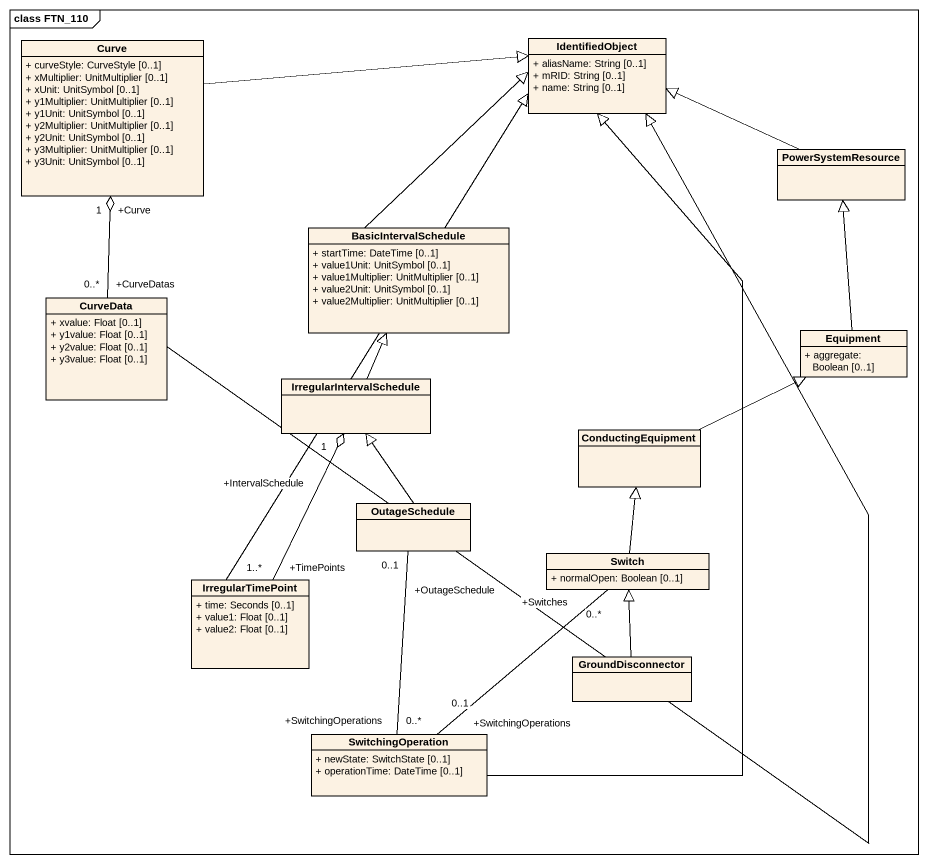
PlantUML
@startuml
mainframe class FTN_110
hide circle
hide empty members
skinparam classAttributeIconSize 0
class Curve {
  + curveStyle: CurveStyle [0..1]
  + xMultiplier: UnitMultiplier [0..1]
  + xUnit: UnitSymbol [0..1]
  + y1Multiplier: UnitMultiplier [0..1]
  + y1Unit: UnitSymbol [0..1]
  + y2Multiplier: UnitMultiplier [0..1]
  + y2Unit: UnitSymbol [0..1]
  + y3Multiplier: UnitMultiplier [0..1]
  + y3Unit: UnitSymbol [0..1]
}
class IdentifiedObject {
  + aliasName: String [0..1]
  + mRID: String [0..1]
  + name: String [0..1]
}
class PowerSystemResource
class BasicIntervalSchedule {
  + startTime: DateTime [0..1]
  + value1Unit: UnitSymbol [0..1]
  + value1Multiplier: UnitMultiplier [0..1]
  + value2Unit: UnitSymbol [0..1]
  + value2Multiplier: UnitMultiplier [0..1]
}
class CurveData {
  + xvalue: Float [0..1]
  + y1value: Float [0..1]
  + y2value: Float [0..1]
  + y3value: Float [0..1]
}
class Equipment {
  + aggregate: Boolean [0..1]
}
class IrregularIntervalSchedule
class ConductingEquipment
class OutageSchedule
class IrregularTimePoint {
  + time: Seconds [0..1]
  + value1: Float [0..1]
  + value2: Float [0..1]
}
class Switch {
  + normalOpen: Boolean [0..1]
}
class GroundDisconnector
class SwitchingOperation {
  + newState: SwitchState [0..1]
  + operationTime: DateTime [0..1]
}
Curve -right-|> IdentifiedObject
PowerSystemResource -left-|> IdentifiedObject
BasicIntervalSchedule -up-|> IdentifiedObject
CurveData "+CurveDatas\n0..*" -up-o "+Curve\n1" Curve
CurveData -right-|> IdentifiedObject
Equipment -up-|> PowerSystemResource
IrregularIntervalSchedule -up-|> BasicIntervalSchedule
IrregularIntervalSchedule "+IntervalSchedule\n1" o-- "+TimePoints\n1..*" IrregularTimePoint
ConductingEquipment -right-|> Equipment
OutageSchedule -up-|> IrregularIntervalSchedule
IrregularTimePoint -up-|> IdentifiedObject
Switch -up-|> ConductingEquipment
GroundDisconnector -up-|> Switch
SwitchingOperation -up-|> IdentifiedObject
SwitchingOperation "+SwitchingOperations\n0..*" -up- "+OutageSchedule\n0..1" OutageSchedule
SwitchingOperation "+SwitchingOperations\n0..1" -up- "+Switches\n0..*" Switch
@enduml
